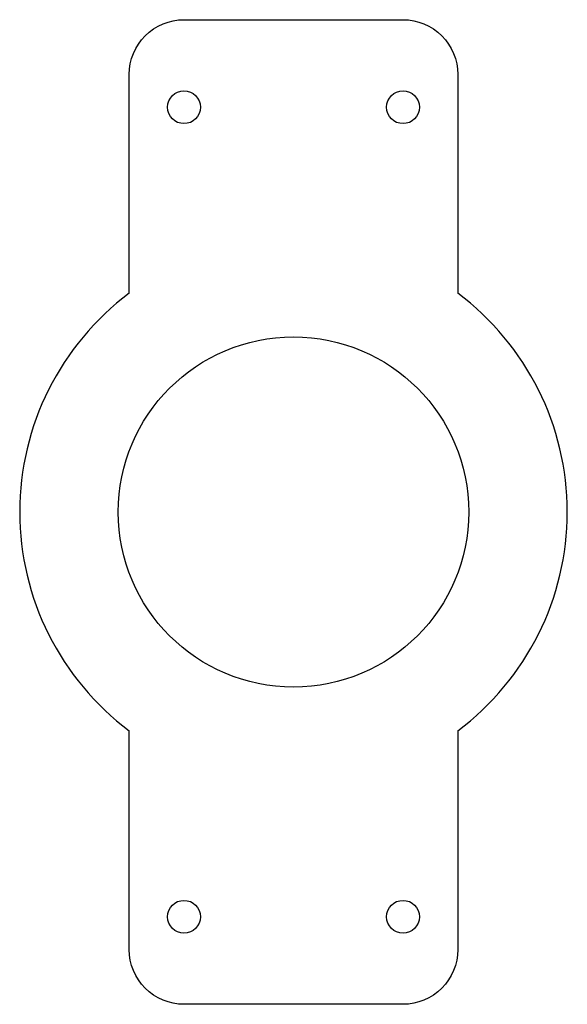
# Model space of a CAD drawing. Header units: inches. Extents: x -25 to 25, y -45 to 45.
import ezdxf

# ---------------------------------------------------------------- set-up
doc = ezdxf.new("R2010")
doc.units = ezdxf.units.IN
doc.header["$MEASUREMENT"] = 0

msp = doc.modelspace()

# ---------------------------------------------------------------- linework, layer by layer
for points in [[(-15, 20), (-15, 40, -0.414214), (-10, 45), (10, 45, -0.414214), (15, 40), (15, 20)], [(15, -20), (15, -40, -0.414214), (10, -45), (-10, -45, -0.414214), (-15, -40), (-15, -20)]]:
    msp.add_lwpolyline(points, format="xyb")
for centre, radius in [((-10, 37), 1.5), ((10, 37), 1.5), ((0, 0), 16), ((-10, -37), 1.5), ((10, -37), 1.5)]:
    msp.add_circle(centre, radius)
for start, end in [(126.8699, 233.1301), (306.8699, 53.1301)]:
    msp.add_arc((0, 0), 25, start, end)

doc.saveas('drawing.dxf')
